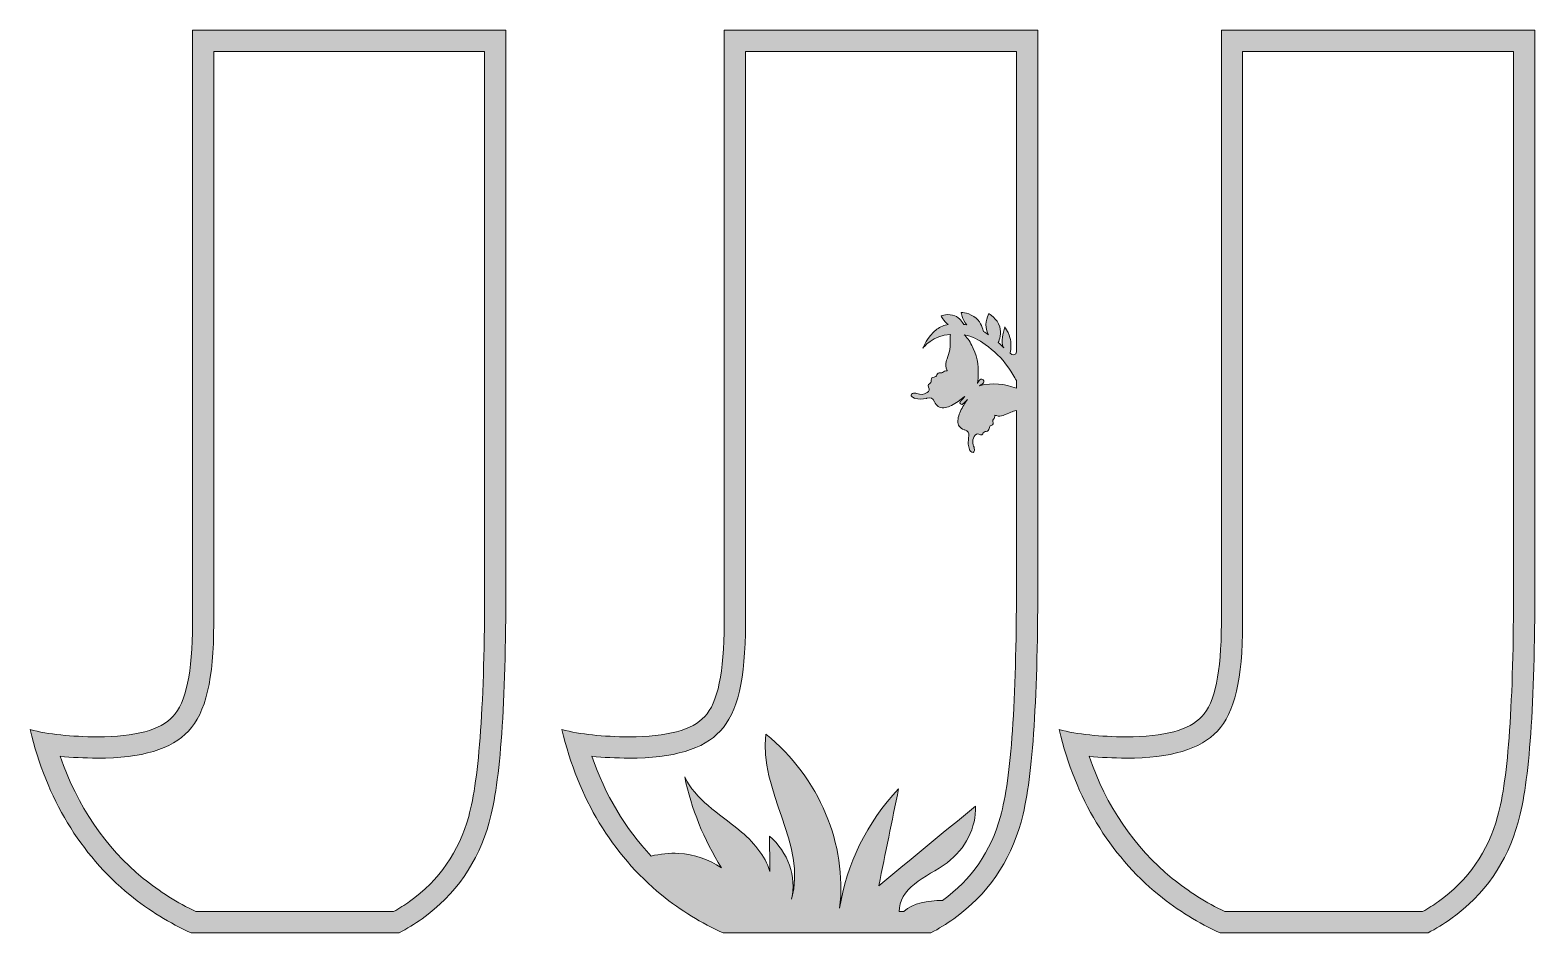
# Model space of a CAD drawing. Header units: millimetres. Extents: x 8 to 886, y -401 to -114.
# Drawn here: x 7.9 to 219.7, y -241.1 to -114.1 of the extents above; entities that cross this region are included whole.
import ezdxf

# ---------------------------------------------------------------- set-up
doc = ezdxf.new("R2010")
doc.units = ezdxf.units.MM
doc.header["$MEASUREMENT"] = 0
for name, color, linetype in [('Layer 11', 7, 'Continuous'), ('Layer 12', 7, 'Continuous'), ('Layer10', 7, 'Continuous')]:
    doc.layers.add(name, color=color, linetype=linetype)

msp = doc.modelspace()

# ---------------------------------------------------------------- hatches: boundary and pattern name
at = {"layer": 'Layer 11'}
h = msp.add_hatch(color=1, dxfattribs=at)
h.dxf.hatch_style = 2
edge = h.paths.add_edge_path()
edge.add_spline(control_points=[(105.55, -114.15), (105.55, -114.15), (105.55, -197.69), (105.55, -197.69), (105.55, -204.46), (104.64, -208.8), (102.81, -210.7), (101.07, -212.61), (97.52, -213.56), (92.17, -213.56), (88.47, -213.56), (85.32, -213.22), (82.71, -212.55), (85.06, -222.29), (89.73, -230.04), (96.74, -235.81), (99.47, -238.02), (102.36, -239.79), (105.39, -241.15), (105.39, -241.15), (134.64, -241.15), (134.64, -241.15), (135.75, -240.56), (136.83, -239.91), (137.86, -239.16), (142.61, -235.75), (145.76, -231.22), (147.33, -225.56), (148.9, -219.97), (149.68, -208.94), (149.68, -192.48), (149.68, -192.48), (149.68, -114.15), (149.68, -114.15), (149.68, -114.15), (105.55, -114.15), (105.55, -114.15)], knot_values=[0, 0, 0, 0, 1, 1, 1, 2, 2, 2, 3, 3, 3, 4, 4, 4, 5, 5, 5, 6, 6, 6, 7, 7, 7, 8, 8, 8, 9, 9, 9, 10, 10, 10, 11, 11, 11, 12, 12, 12, 12], degree=3, periodic=1)
edge = h.paths.add_edge_path()
edge.add_spline(control_points=[(146.68, -164.54), (145.01, -163.88), (143.31, -163.73), (141.58, -164.16), (141.56, -164.16), (141.53, -164.17), (141.49, -164.17), (141.58, -164.11), (142.41, -163.74), (142, -163.36), (141.53, -162.91), (141.2, -163.88), (141.2, -163.88), (141.23, -163.66), (141.26, -163.44), (141.28, -163.21), (141.41, -161.77), (141.24, -160.31), (140.61, -158.95), (140.34, -158.36), (140.01, -157.71), (139.56, -157.23), (139.48, -157.15), (139.41, -157.07), (139.33, -157), (140.41, -157.22), (141.44, -157.75), (142.3, -158.38), (143.47, -159.24), (144.66, -160.3), (145.49, -161.54), (146.07, -162.39), (146.38, -162.91), (146.68, -163.45), (146.68, -163.45), (146.68, -164.54), (146.68, -164.54)], knot_values=[0, 0, 0, 0, 1, 1, 1, 2, 2, 2, 3, 3, 3, 4, 4, 4, 5, 5, 5, 6, 6, 6, 7, 7, 7, 8, 8, 8, 9, 9, 9, 10, 10, 10, 11, 11, 11, 12, 12, 12, 12], degree=3, periodic=1)
edge = h.paths.add_edge_path()
edge.add_spline(control_points=[(145.82, -159.58), (145.82, -159.58), (145.82, -159.56), (145.82, -159.56), (145.98, -158.13), (145.93, -157.7), (145.5, -156.71), (145.44, -156.6), (145.11, -156.04), (145.06, -155.91), (144.87, -156.88), (144.37, -157.83), (144.89, -158.84), (144.64, -158.59), (144.39, -158.35), (144.13, -158.11), (144.29, -157.73), (144.61, -156.8), (144.34, -155.89), (143.99, -154.72), (142.79, -154.04), (142.79, -154.04), (142.79, -154.04), (142.15, -155.27), (142.5, -156.44), (142.56, -156.64), (142.65, -156.83), (142.75, -157.01), (142.52, -156.85), (142.29, -156.69), (142.05, -156.55), (141.98, -156.21), (141.73, -155.3), (141.03, -154.68), (140.15, -153.9), (138.91, -153.88), (138.91, -153.88), (138.91, -153.88), (139.04, -154.85), (139.68, -155.61), (139.55, -155.58), (139.41, -155.56), (139.27, -155.54), (139.09, -155.23), (138.68, -154.62), (138.03, -154.34), (137.12, -153.96), (136.09, -154.35), (136.09, -154.35), (136.09, -154.35), (136.42, -155.1), (137.09, -155.55), (136.52, -155.66), (135.97, -155.87), (135.5, -156.23), (134.12, -157.29), (133.51, -158.9), (133.51, -158.9), (133.51, -158.9), (134.93, -156.99), (137.39, -156.99), (137.33, -157.29), (137.35, -157.63), (137.35, -157.9), (137.35, -158.04), (137.33, -158.95), (137.33, -158.95), (137.32, -159.01), (137.32, -159.06), (137.31, -159.12), (137.23, -159.56), (137.05, -159.97), (136.91, -160.4), (136.87, -160.52), (136.83, -160.63), (136.8, -160.76), (136.71, -161.18), (136.64, -161.61), (136.94, -162.05), (136.93, -162.06), (136.93, -162.06), (136.93, -162.06), (136.64, -162.07), (136.45, -162.16), (136.29, -162.33), (136.24, -162.39), (136.11, -162.4), (136.02, -162.38), (135.73, -162.33), (135.57, -162.38), (135.49, -162.66), (135.46, -162.76), (135.41, -162.82), (135.36, -162.86), (135.35, -162.87), (135.33, -162.88), (135.32, -162.88), (135.32, -162.89), (135.31, -162.89), (135.31, -162.89), (135.24, -162.93), (135.17, -162.95), (135.08, -162.96), (134.76, -163.01), (134.68, -163.08), (134.7, -163.4), (134.72, -163.64), (134.6, -163.79), (134.43, -163.91), (134.22, -164.05), (134.21, -164.08), (134.3, -164.32), (134.3, -164.34), (134.31, -164.35), (134.32, -164.37), (134.47, -164.73), (134.42, -164.92), (134.1, -165.14), (133.66, -165.46), (133.16, -165.43), (132.66, -165.28), (132.45, -165.22), (132.24, -165.2), (132.05, -165.28), (131.85, -165.37), (131.81, -165.54), (131.97, -165.69), (132.1, -165.8), (132.25, -165.91), (132.4, -165.95), (132.95, -166.11), (133.49, -166.07), (134.02, -165.96), (134.05, -165.95), (134.08, -165.94), (134.1, -165.93), (134.65, -165.8), (134.89, -165.91), (135.13, -166.45), (135.39, -167.02), (135.87, -167.33), (136.47, -167.27), (136.76, -167.24), (137.04, -167.16), (137.31, -167.05), (137.98, -166.77), (138.57, -166.35), (139.13, -165.89), (139.17, -165.86), (139.2, -165.83), (139.24, -165.8), (139.29, -165.76), (139.35, -165.72), (139.42, -165.69), (139.25, -165.87), (139.08, -166.06), (138.91, -166.24), (138.86, -166.3), (138.81, -166.35), (138.77, -166.41), (138.71, -166.52), (138.69, -166.63), (138.8, -166.73), (138.91, -166.82), (139.04, -166.84), (139.15, -166.74), (139.27, -166.64), (139.37, -166.52), (139.48, -166.41), (139.58, -166.31), (139.67, -166.21), (139.79, -166.12), (139.61, -166.38), (139.43, -166.64), (139.27, -166.91), (138.94, -167.46), (138.64, -168.02), (138.5, -168.66), (138.46, -168.82), (138.45, -169), (138.44, -169.17), (138.44, -169.64), (138.68, -170.17), (139.34, -170.36), (139.36, -170.37), (139.38, -170.38), (139.41, -170.38), (139.86, -170.54), (140.01, -170.76), (139.97, -171.23), (139.94, -171.62), (139.9, -172.01), (139.91, -172.4), (139.92, -172.64), (139.99, -172.89), (140.06, -173.13), (140.09, -173.24), (140.16, -173.36), (140.25, -173.43), (140.34, -173.5), (140.48, -173.57), (140.59, -173.56), (140.66, -173.55), (140.76, -173.4), (140.77, -173.31), (140.78, -173.1), (140.75, -172.88), (140.66, -172.69), (140.54, -172.4), (140.48, -172.09), (140.56, -171.79), (140.65, -171.46), (140.8, -171.18), (141.07, -171), (141.18, -170.93), (141.28, -170.93), (141.39, -170.99), (141.47, -171.04), (141.55, -171.07), (141.64, -171.1), (141.78, -171.14), (141.88, -171.1), (141.93, -170.95), (142.01, -170.72), (142.2, -170.62), (142.44, -170.6), (142.66, -170.58), (142.84, -170.41), (142.86, -170.19), (142.88, -170), (142.9, -169.84), (143.13, -169.76), (143.42, -169.66), (143.45, -169.51), (143.37, -169.2), (143.35, -169.11), (143.38, -168.97), (143.44, -168.9), (143.57, -168.73), (143.66, -168.55), (143.63, -168.3), (143.72, -168.33), (143.8, -168.36), (143.87, -168.38), (144.2, -168.48), (144.52, -168.47), (144.83, -168.35), (145.19, -168.21), (145.55, -168.08), (145.89, -167.91), (146.15, -167.79), (146.41, -167.71), (146.68, -167.66), (146.68, -167.66), (146.68, -192.48), (146.68, -192.48), (146.68, -208.59), (145.92, -219.45), (144.44, -224.76), (143.06, -229.72), (140.39, -233.59), (136.27, -236.61), (134.19, -236.57), (132.15, -236.93), (130.85, -238.15), (130.85, -238.15), (130.2, -238.15), (130.2, -238.15), (130.09, -236.71), (131.08, -235.28), (132.32, -234.28), (133.73, -233.14), (135.48, -232.37), (136.93, -231.27), (139.51, -229.31), (141.03, -226.31), (140.93, -223.31), (136.39, -227.04), (131.85, -230.78), (127.31, -234.51), (128.24, -229.97), (129.17, -225.42), (130.1, -220.87), (125.62, -225.64), (122.71, -231.55), (121.8, -237.69), (122.88, -228.7), (118.93, -219.33), (111.42, -213.17), (110.38, -221.02), (117.22, -228.74), (115.04, -236.41), (115.75, -233.25), (114.55, -229.8), (111.94, -227.54), (111.95, -229.19), (111.96, -230.85), (111.96, -232.5), (111.36, -230.31), (109.58, -228.24), (107.63, -226.66), (104.81, -224.37), (101.45, -222.34), (99.99, -219.21), (100.92, -223.68), (102.69, -228), (105.15, -232), (103.43, -230.84), (101.32, -230.09), (99.16, -229.97), (97.85, -229.9), (96.54, -230.04), (95.28, -230.34), (91.61, -226.44), (88.81, -221.75), (86.93, -216.31), (88.56, -216.47), (90.31, -216.56), (92.17, -216.56), (98.44, -216.56), (102.64, -215.31), (105, -212.75), (107.42, -210.21), (108.55, -205.42), (108.55, -197.69), (108.55, -197.69), (108.55, -117.15), (108.55, -117.15), (108.55, -117.15), (146.68, -117.15), (146.68, -117.15), (146.68, -117.15), (146.68, -159.39), (146.68, -159.39), (146.68, -159.87), (146.02, -160.02), (145.82, -159.58)], knot_values=[0, 0, 0, 0, 1, 1, 1, 2, 2, 2, 3, 3, 3, 4, 4, 4, 5, 5, 5, 6, 6, 6, 7, 7, 7, 8, 8, 8, 9, 9, 9, 10, 10, 10, 11, 11, 11, 12, 12, 12, 13, 13, 13, 14, 14, 14, 15, 15, 15, 16, 16, 16, 17, 17, 17, 18, 18, 18, 19, 19, 19, 20, 20, 20, 21, 21, 21, 22, 22, 22, 23, 23, 23, 24, 24, 24, 25, 25, 25, 26, 26, 26, 27, 27, 27, 28, 28, 28, 29, 29, 29, 30, 30, 30, 31, 31, 31, 32, 32, 32, 33, 33, 33, 34, 34, 34, 35, 35, 35, 36, 36, 36, 37, 37, 37, 38, 38, 38, 39, 39, 39, 40, 40, 40, 41, 41, 41, 42, 42, 42, 43, 43, 43, 44, 44, 44, 45, 45, 45, 46, 46, 46, 47, 47, 47, 48, 48, 48, 49, 49, 49, 50, 50, 50, 51, 51, 51, 52, 52, 52, 53, 53, 53, 54, 54, 54, 55, 55, 55, 56, 56, 56, 57, 57, 57, 58, 58, 58, 59, 59, 59, 60, 60, 60, 61, 61, 61, 62, 62, 62, 63, 63, 63, 64, 64, 64, 65, 65, 65, 66, 66, 66, 67, 67, 67, 68, 68, 68, 69, 69, 69, 70, 70, 70, 71, 71, 71, 72, 72, 72, 73, 73, 73, 74, 74, 74, 75, 75, 75, 76, 76, 76, 77, 77, 77, 78, 78, 78, 79, 79, 79, 80, 80, 80, 81, 81, 81, 82, 82, 82, 83, 83, 83, 84, 84, 84, 85, 85, 85, 86, 86, 86, 87, 87, 87, 88, 88, 88, 89, 89, 89, 90, 90, 90, 91, 91, 91, 92, 92, 92, 93, 93, 93, 94, 94, 94, 95, 95, 95, 96, 96, 96, 97, 97, 97, 98, 98, 98, 99, 99, 99, 100, 100, 100, 101, 101, 101, 102, 102, 102, 103, 103, 103, 104, 104, 104, 105, 105, 105, 106, 106, 106, 107, 107, 107, 108, 108, 108, 109, 109, 109, 110, 110, 110, 111, 111, 111, 112, 112, 112, 112], degree=3, periodic=1)
at = {"layer": 'Layer 12'}
h = msp.add_hatch(color=2, dxfattribs=at)
h.dxf.hatch_style = 2
edge = h.paths.add_edge_path()
edge.add_spline(control_points=[(30.71, -114.15), (30.71, -114.15), (30.71, -197.69), (30.71, -197.69), (30.71, -204.46), (29.8, -208.8), (27.97, -210.7), (26.23, -212.61), (22.68, -213.56), (17.33, -213.56), (13.63, -213.56), (10.47, -213.22), (7.86, -212.55), (10.21, -222.29), (14.89, -230.04), (21.9, -235.81), (24.63, -238.02), (27.52, -239.79), (30.54, -241.15), (30.54, -241.15), (59.79, -241.15), (59.79, -241.15), (60.91, -240.56), (61.99, -239.91), (63.02, -239.16), (67.76, -235.75), (70.92, -231.22), (72.49, -225.56), (74.05, -219.97), (74.83, -208.94), (74.83, -192.48), (74.83, -192.48), (74.83, -114.15), (74.83, -114.15), (74.83, -114.15), (30.71, -114.15), (30.71, -114.15)], knot_values=[0, 0, 0, 0, 1, 1, 1, 2, 2, 2, 3, 3, 3, 4, 4, 4, 5, 5, 5, 6, 6, 6, 7, 7, 7, 8, 8, 8, 9, 9, 9, 10, 10, 10, 11, 11, 11, 12, 12, 12, 12], degree=3, periodic=1)
edge = h.paths.add_edge_path()
edge.add_spline(control_points=[(71.83, -192.48), (71.83, -208.59), (71.08, -219.45), (69.59, -224.76), (68.2, -229.78), (65.48, -233.7), (61.26, -236.73), (60.58, -237.23), (59.85, -237.69), (59.03, -238.15), (59.03, -238.15), (31.2, -238.15), (31.2, -238.15), (28.6, -236.93), (26.11, -235.36), (23.79, -233.48), (18.44, -229.07), (14.51, -223.31), (12.08, -216.31), (13.71, -216.47), (15.46, -216.56), (17.33, -216.56), (23.6, -216.56), (27.79, -215.31), (30.16, -212.75), (32.58, -210.21), (33.71, -205.42), (33.71, -197.69), (33.71, -197.69), (33.71, -117.15), (33.71, -117.15), (33.71, -117.15), (71.83, -117.15), (71.83, -117.15), (71.83, -117.15), (71.83, -192.48), (71.83, -192.48)], knot_values=[0, 0, 0, 0, 1, 1, 1, 2, 2, 2, 3, 3, 3, 4, 4, 4, 5, 5, 5, 6, 6, 6, 7, 7, 7, 8, 8, 8, 9, 9, 9, 10, 10, 10, 11, 11, 11, 12, 12, 12, 12], degree=3, periodic=1)
at = {"layer": 'Layer10'}
h = msp.add_hatch(color=2, dxfattribs=at)
h.dxf.hatch_style = 2
edge = h.paths.add_edge_path()
edge.add_spline(control_points=[(175.52, -114.15), (175.52, -114.15), (175.52, -197.69), (175.52, -197.69), (175.52, -204.46), (174.61, -208.8), (172.78, -210.7), (171.04, -212.61), (167.5, -213.56), (162.14, -213.56), (158.45, -213.56), (155.29, -213.22), (152.68, -212.55), (155.03, -222.29), (159.71, -230.04), (166.71, -235.81), (169.45, -238.02), (172.33, -239.79), (175.36, -241.15), (175.36, -241.15), (204.61, -241.15), (204.61, -241.15), (205.73, -240.56), (206.81, -239.91), (207.84, -239.16), (212.58, -235.75), (215.73, -231.22), (217.3, -225.56), (218.87, -219.97), (219.65, -208.94), (219.65, -192.48), (219.65, -192.48), (219.65, -114.15), (219.65, -114.15), (219.65, -114.15), (175.52, -114.15), (175.52, -114.15)], knot_values=[0, 0, 0, 0, 1, 1, 1, 2, 2, 2, 3, 3, 3, 4, 4, 4, 5, 5, 5, 6, 6, 6, 7, 7, 7, 8, 8, 8, 9, 9, 9, 10, 10, 10, 11, 11, 11, 12, 12, 12, 12], degree=3, periodic=1)
edge = h.paths.add_edge_path()
edge.add_spline(control_points=[(216.65, -192.48), (216.65, -208.59), (215.9, -219.45), (214.41, -224.76), (213.02, -229.78), (210.3, -233.7), (206.08, -236.73), (205.4, -237.23), (204.66, -237.69), (203.85, -238.15), (203.85, -238.15), (176.01, -238.15), (176.01, -238.15), (173.42, -236.93), (170.93, -235.36), (168.61, -233.48), (163.25, -229.07), (159.33, -223.31), (156.9, -216.31), (158.53, -216.47), (160.28, -216.56), (162.14, -216.56), (168.41, -216.56), (172.61, -215.31), (174.97, -212.75), (177.4, -210.21), (178.52, -205.42), (178.52, -197.69), (178.52, -197.69), (178.52, -117.15), (178.52, -117.15), (178.52, -117.15), (216.65, -117.15), (216.65, -117.15), (216.65, -117.15), (216.65, -192.48), (216.65, -192.48)], knot_values=[0, 0, 0, 0, 1, 1, 1, 2, 2, 2, 3, 3, 3, 4, 4, 4, 5, 5, 5, 6, 6, 6, 7, 7, 7, 8, 8, 8, 9, 9, 9, 10, 10, 10, 11, 11, 11, 12, 12, 12, 12], degree=3, periodic=1)

# ---------------------------------------------------------------- linework, layer by layer
at = {"layer": 'Layer 11', "lineweight": 0}
for points, knots in [([(105.55, -114.15), (105.55, -114.15), (105.55, -197.69), (105.55, -197.69), (105.55, -204.46), (104.64, -208.8), (102.81, -210.7), (101.07, -212.61), (97.52, -213.56), (92.17, -213.56), (88.47, -213.56), (85.32, -213.22), (82.71, -212.55), (85.06, -222.29), (89.73, -230.04), (96.74, -235.81), (99.47, -238.02), (102.36, -239.79), (105.39, -241.15), (105.39, -241.15), (134.64, -241.15), (134.64, -241.15), (135.75, -240.56), (136.83, -239.91), (137.86, -239.16), (142.61, -235.75), (145.76, -231.22), (147.33, -225.56), (148.9, -219.97), (149.68, -208.94), (149.68, -192.48), (149.68, -192.48), (149.68, -114.15), (149.68, -114.15), (149.68, -114.15), (105.55, -114.15), (105.55, -114.15)], [0, 0, 0, 0, 1, 1, 1, 2, 2, 2, 3, 3, 3, 4, 4, 4, 5, 5, 5, 6, 6, 6, 7, 7, 7, 8, 8, 8, 9, 9, 9, 10, 10, 10, 11, 11, 11, 12, 12, 12, 12]), ([(145.82, -159.58), (145.82, -159.58), (145.82, -159.56), (145.82, -159.56), (145.98, -158.13), (145.93, -157.7), (145.5, -156.71), (145.44, -156.6), (145.11, -156.04), (145.06, -155.91), (144.87, -156.88), (144.37, -157.83), (144.89, -158.84), (144.64, -158.59), (144.39, -158.35), (144.13, -158.11), (144.29, -157.73), (144.61, -156.8), (144.34, -155.89), (143.99, -154.72), (142.79, -154.04), (142.79, -154.04), (142.79, -154.04), (142.15, -155.27), (142.5, -156.44), (142.56, -156.64), (142.65, -156.83), (142.75, -157.01), (142.52, -156.85), (142.29, -156.69), (142.05, -156.55), (141.98, -156.21), (141.73, -155.3), (141.03, -154.68), (140.15, -153.9), (138.91, -153.88), (138.91, -153.88), (138.91, -153.88), (139.04, -154.85), (139.68, -155.61), (139.55, -155.58), (139.41, -155.56), (139.27, -155.54), (139.09, -155.23), (138.68, -154.62), (138.03, -154.34), (137.12, -153.96), (136.09, -154.35), (136.09, -154.35), (136.09, -154.35), (136.42, -155.1), (137.09, -155.55), (136.52, -155.66), (135.97, -155.87), (135.5, -156.23), (134.12, -157.29), (133.51, -158.9), (133.51, -158.9), (133.51, -158.9), (134.93, -156.99), (137.39, -156.99), (137.33, -157.29), (137.35, -157.63), (137.35, -157.9), (137.35, -158.04), (137.33, -158.95), (137.33, -158.95), (137.32, -159.01), (137.32, -159.06), (137.31, -159.12), (137.23, -159.56), (137.05, -159.97), (136.91, -160.4), (136.87, -160.52), (136.83, -160.63), (136.8, -160.76), (136.71, -161.18), (136.64, -161.61), (136.94, -162.05), (136.93, -162.06), (136.93, -162.06), (136.93, -162.06), (136.64, -162.07), (136.45, -162.16), (136.29, -162.33), (136.24, -162.39), (136.11, -162.4), (136.02, -162.38), (135.73, -162.33), (135.57, -162.38), (135.49, -162.66), (135.46, -162.76), (135.41, -162.82), (135.36, -162.86), (135.35, -162.87), (135.33, -162.88), (135.32, -162.88), (135.32, -162.89), (135.31, -162.89), (135.31, -162.89), (135.24, -162.93), (135.17, -162.95), (135.08, -162.96), (134.76, -163.01), (134.68, -163.08), (134.7, -163.4), (134.72, -163.64), (134.6, -163.79), (134.43, -163.91), (134.22, -164.05), (134.21, -164.08), (134.3, -164.32), (134.3, -164.34), (134.31, -164.35), (134.32, -164.37), (134.47, -164.73), (134.42, -164.92), (134.1, -165.14), (133.66, -165.46), (133.16, -165.43), (132.66, -165.28), (132.45, -165.22), (132.24, -165.2), (132.05, -165.28), (131.85, -165.37), (131.81, -165.54), (131.97, -165.69), (132.1, -165.8), (132.25, -165.91), (132.4, -165.95), (132.95, -166.11), (133.49, -166.07), (134.02, -165.96), (134.05, -165.95), (134.08, -165.94), (134.1, -165.93), (134.65, -165.8), (134.89, -165.91), (135.13, -166.45), (135.39, -167.02), (135.87, -167.33), (136.47, -167.27), (136.76, -167.24), (137.04, -167.16), (137.31, -167.05), (137.98, -166.77), (138.57, -166.35), (139.13, -165.89), (139.17, -165.86), (139.2, -165.83), (139.24, -165.8), (139.29, -165.76), (139.35, -165.72), (139.42, -165.69), (139.25, -165.87), (139.08, -166.06), (138.91, -166.24), (138.86, -166.3), (138.81, -166.35), (138.77, -166.41), (138.71, -166.52), (138.69, -166.63), (138.8, -166.73), (138.91, -166.82), (139.04, -166.84), (139.15, -166.74), (139.27, -166.64), (139.37, -166.52), (139.48, -166.41), (139.58, -166.31), (139.67, -166.21), (139.79, -166.12), (139.61, -166.38), (139.43, -166.64), (139.27, -166.91), (138.94, -167.46), (138.64, -168.02), (138.5, -168.66), (138.46, -168.82), (138.45, -169), (138.44, -169.17), (138.44, -169.64), (138.68, -170.17), (139.34, -170.36), (139.36, -170.37), (139.38, -170.38), (139.41, -170.38), (139.86, -170.54), (140.01, -170.76), (139.97, -171.23), (139.94, -171.62), (139.9, -172.01), (139.91, -172.4), (139.92, -172.64), (139.99, -172.89), (140.06, -173.13), (140.09, -173.24), (140.16, -173.36), (140.25, -173.43), (140.34, -173.5), (140.48, -173.57), (140.59, -173.56), (140.66, -173.55), (140.76, -173.4), (140.77, -173.31), (140.78, -173.1), (140.75, -172.88), (140.66, -172.69), (140.54, -172.4), (140.48, -172.09), (140.56, -171.79), (140.65, -171.46), (140.8, -171.18), (141.07, -171), (141.18, -170.93), (141.28, -170.93), (141.39, -170.99), (141.47, -171.04), (141.55, -171.07), (141.64, -171.1), (141.78, -171.14), (141.88, -171.1), (141.93, -170.95), (142.01, -170.72), (142.2, -170.62), (142.44, -170.6), (142.66, -170.58), (142.84, -170.41), (142.86, -170.19), (142.88, -170), (142.9, -169.84), (143.13, -169.76), (143.42, -169.66), (143.45, -169.51), (143.37, -169.2), (143.35, -169.11), (143.38, -168.97), (143.44, -168.9), (143.57, -168.73), (143.66, -168.55), (143.63, -168.3), (143.72, -168.33), (143.8, -168.36), (143.87, -168.38), (144.2, -168.48), (144.52, -168.47), (144.83, -168.35), (145.19, -168.21), (145.55, -168.08), (145.89, -167.91), (146.15, -167.79), (146.41, -167.71), (146.68, -167.66), (146.68, -167.66), (146.68, -192.48), (146.68, -192.48), (146.68, -208.59), (145.92, -219.45), (144.44, -224.76), (143.06, -229.72), (140.39, -233.59), (136.27, -236.61), (134.19, -236.57), (132.15, -236.93), (130.85, -238.15), (130.85, -238.15), (130.2, -238.15), (130.2, -238.15), (130.09, -236.71), (131.08, -235.28), (132.32, -234.28), (133.73, -233.14), (135.48, -232.37), (136.93, -231.27), (139.51, -229.31), (141.03, -226.31), (140.93, -223.31), (136.39, -227.04), (131.85, -230.78), (127.31, -234.51), (128.24, -229.97), (129.17, -225.42), (130.1, -220.87), (125.62, -225.64), (122.71, -231.55), (121.8, -237.69), (122.88, -228.7), (118.93, -219.33), (111.42, -213.17), (110.38, -221.02), (117.22, -228.74), (115.04, -236.41), (115.75, -233.25), (114.55, -229.8), (111.94, -227.54), (111.95, -229.19), (111.96, -230.85), (111.96, -232.5), (111.36, -230.31), (109.58, -228.24), (107.63, -226.66), (104.81, -224.37), (101.45, -222.34), (99.99, -219.21), (100.92, -223.68), (102.69, -228), (105.15, -232), (103.43, -230.84), (101.32, -230.09), (99.16, -229.97), (97.85, -229.9), (96.54, -230.04), (95.28, -230.34), (91.61, -226.44), (88.81, -221.75), (86.93, -216.31), (88.56, -216.47), (90.31, -216.56), (92.17, -216.56), (98.44, -216.56), (102.64, -215.31), (105, -212.75), (107.42, -210.21), (108.55, -205.42), (108.55, -197.69), (108.55, -197.69), (108.55, -117.15), (108.55, -117.15), (108.55, -117.15), (146.68, -117.15), (146.68, -117.15), (146.68, -117.15), (146.68, -159.39), (146.68, -159.39), (146.68, -159.87), (146.02, -160.02), (145.82, -159.58)], [0, 0, 0, 0, 1, 1, 1, 2, 2, 2, 3, 3, 3, 4, 4, 4, 5, 5, 5, 6, 6, 6, 7, 7, 7, 8, 8, 8, 9, 9, 9, 10, 10, 10, 11, 11, 11, 12, 12, 12, 13, 13, 13, 14, 14, 14, 15, 15, 15, 16, 16, 16, 17, 17, 17, 18, 18, 18, 19, 19, 19, 20, 20, 20, 21, 21, 21, 22, 22, 22, 23, 23, 23, 24, 24, 24, 25, 25, 25, 26, 26, 26, 27, 27, 27, 28, 28, 28, 29, 29, 29, 30, 30, 30, 31, 31, 31, 32, 32, 32, 33, 33, 33, 34, 34, 34, 35, 35, 35, 36, 36, 36, 37, 37, 37, 38, 38, 38, 39, 39, 39, 40, 40, 40, 41, 41, 41, 42, 42, 42, 43, 43, 43, 44, 44, 44, 45, 45, 45, 46, 46, 46, 47, 47, 47, 48, 48, 48, 49, 49, 49, 50, 50, 50, 51, 51, 51, 52, 52, 52, 53, 53, 53, 54, 54, 54, 55, 55, 55, 56, 56, 56, 57, 57, 57, 58, 58, 58, 59, 59, 59, 60, 60, 60, 61, 61, 61, 62, 62, 62, 63, 63, 63, 64, 64, 64, 65, 65, 65, 66, 66, 66, 67, 67, 67, 68, 68, 68, 69, 69, 69, 70, 70, 70, 71, 71, 71, 72, 72, 72, 73, 73, 73, 74, 74, 74, 75, 75, 75, 76, 76, 76, 77, 77, 77, 78, 78, 78, 79, 79, 79, 80, 80, 80, 81, 81, 81, 82, 82, 82, 83, 83, 83, 84, 84, 84, 85, 85, 85, 86, 86, 86, 87, 87, 87, 88, 88, 88, 89, 89, 89, 90, 90, 90, 91, 91, 91, 92, 92, 92, 93, 93, 93, 94, 94, 94, 95, 95, 95, 96, 96, 96, 97, 97, 97, 98, 98, 98, 99, 99, 99, 100, 100, 100, 101, 101, 101, 102, 102, 102, 103, 103, 103, 104, 104, 104, 105, 105, 105, 106, 106, 106, 107, 107, 107, 108, 108, 108, 109, 109, 109, 110, 110, 110, 111, 111, 111, 112, 112, 112, 112]), ([(146.68, -164.54), (145.01, -163.88), (143.31, -163.73), (141.58, -164.16), (141.56, -164.16), (141.53, -164.17), (141.49, -164.17), (141.58, -164.11), (142.41, -163.74), (142, -163.36), (141.53, -162.91), (141.2, -163.88), (141.2, -163.88), (141.23, -163.66), (141.26, -163.44), (141.28, -163.21), (141.41, -161.77), (141.24, -160.31), (140.61, -158.95), (140.34, -158.36), (140.01, -157.71), (139.56, -157.23), (139.48, -157.15), (139.41, -157.07), (139.33, -157), (140.41, -157.22), (141.44, -157.75), (142.3, -158.38), (143.47, -159.24), (144.66, -160.3), (145.49, -161.54), (146.07, -162.39), (146.38, -162.91), (146.68, -163.45), (146.68, -163.45), (146.68, -164.54), (146.68, -164.54)], [0, 0, 0, 0, 1, 1, 1, 2, 2, 2, 3, 3, 3, 4, 4, 4, 5, 5, 5, 6, 6, 6, 7, 7, 7, 8, 8, 8, 9, 9, 9, 10, 10, 10, 11, 11, 11, 12, 12, 12, 12])]:
    msp.add_open_spline(points, degree=3, knots=knots, dxfattribs=at)
at = {"layer": 'Layer 12', "lineweight": 0}
for points in [[(30.71, -114.15), (30.71, -114.15), (30.71, -197.69), (30.71, -197.69), (30.71, -204.46), (29.8, -208.8), (27.97, -210.7), (26.23, -212.61), (22.68, -213.56), (17.33, -213.56), (13.63, -213.56), (10.47, -213.22), (7.86, -212.55), (10.21, -222.29), (14.89, -230.04), (21.9, -235.81), (24.63, -238.02), (27.52, -239.79), (30.54, -241.15), (30.54, -241.15), (59.79, -241.15), (59.79, -241.15), (60.91, -240.56), (61.99, -239.91), (63.02, -239.16), (67.76, -235.75), (70.92, -231.22), (72.49, -225.56), (74.05, -219.97), (74.83, -208.94), (74.83, -192.48), (74.83, -192.48), (74.83, -114.15), (74.83, -114.15), (74.83, -114.15), (30.71, -114.15), (30.71, -114.15)], [(71.83, -192.48), (71.83, -208.59), (71.08, -219.45), (69.59, -224.76), (68.2, -229.78), (65.48, -233.7), (61.26, -236.73), (60.58, -237.23), (59.85, -237.69), (59.03, -238.15), (59.03, -238.15), (31.2, -238.15), (31.2, -238.15), (28.6, -236.93), (26.11, -235.36), (23.79, -233.48), (18.44, -229.07), (14.51, -223.31), (12.08, -216.31), (13.71, -216.47), (15.46, -216.56), (17.33, -216.56), (23.6, -216.56), (27.79, -215.31), (30.16, -212.75), (32.58, -210.21), (33.71, -205.42), (33.71, -197.69), (33.71, -197.69), (33.71, -117.15), (33.71, -117.15), (33.71, -117.15), (71.83, -117.15), (71.83, -117.15), (71.83, -117.15), (71.83, -192.48), (71.83, -192.48)]]:
    msp.add_open_spline(points, degree=3, knots=[0, 0, 0, 0, 1, 1, 1, 2, 2, 2, 3, 3, 3, 4, 4, 4, 5, 5, 5, 6, 6, 6, 7, 7, 7, 8, 8, 8, 9, 9, 9, 10, 10, 10, 11, 11, 11, 12, 12, 12, 12], dxfattribs=at)
at = {"layer": 'Layer10', "lineweight": 0}
for points in [[(175.52, -114.15), (175.52, -114.15), (175.52, -197.69), (175.52, -197.69), (175.52, -204.46), (174.61, -208.8), (172.78, -210.7), (171.04, -212.61), (167.5, -213.56), (162.14, -213.56), (158.45, -213.56), (155.29, -213.22), (152.68, -212.55), (155.03, -222.29), (159.71, -230.04), (166.71, -235.81), (169.45, -238.02), (172.33, -239.79), (175.36, -241.15), (175.36, -241.15), (204.61, -241.15), (204.61, -241.15), (205.73, -240.56), (206.81, -239.91), (207.84, -239.16), (212.58, -235.75), (215.73, -231.22), (217.3, -225.56), (218.87, -219.97), (219.65, -208.94), (219.65, -192.48), (219.65, -192.48), (219.65, -114.15), (219.65, -114.15), (219.65, -114.15), (175.52, -114.15), (175.52, -114.15)], [(216.65, -192.48), (216.65, -208.59), (215.9, -219.45), (214.41, -224.76), (213.02, -229.78), (210.3, -233.7), (206.08, -236.73), (205.4, -237.23), (204.66, -237.69), (203.85, -238.15), (203.85, -238.15), (176.01, -238.15), (176.01, -238.15), (173.42, -236.93), (170.93, -235.36), (168.61, -233.48), (163.25, -229.07), (159.33, -223.31), (156.9, -216.31), (158.53, -216.47), (160.28, -216.56), (162.14, -216.56), (168.41, -216.56), (172.61, -215.31), (174.97, -212.75), (177.4, -210.21), (178.52, -205.42), (178.52, -197.69), (178.52, -197.69), (178.52, -117.15), (178.52, -117.15), (178.52, -117.15), (216.65, -117.15), (216.65, -117.15), (216.65, -117.15), (216.65, -192.48), (216.65, -192.48)]]:
    msp.add_open_spline(points, degree=3, knots=[0, 0, 0, 0, 1, 1, 1, 2, 2, 2, 3, 3, 3, 4, 4, 4, 5, 5, 5, 6, 6, 6, 7, 7, 7, 8, 8, 8, 9, 9, 9, 10, 10, 10, 11, 11, 11, 12, 12, 12, 12], dxfattribs=at)

doc.saveas('drawing.dxf')
